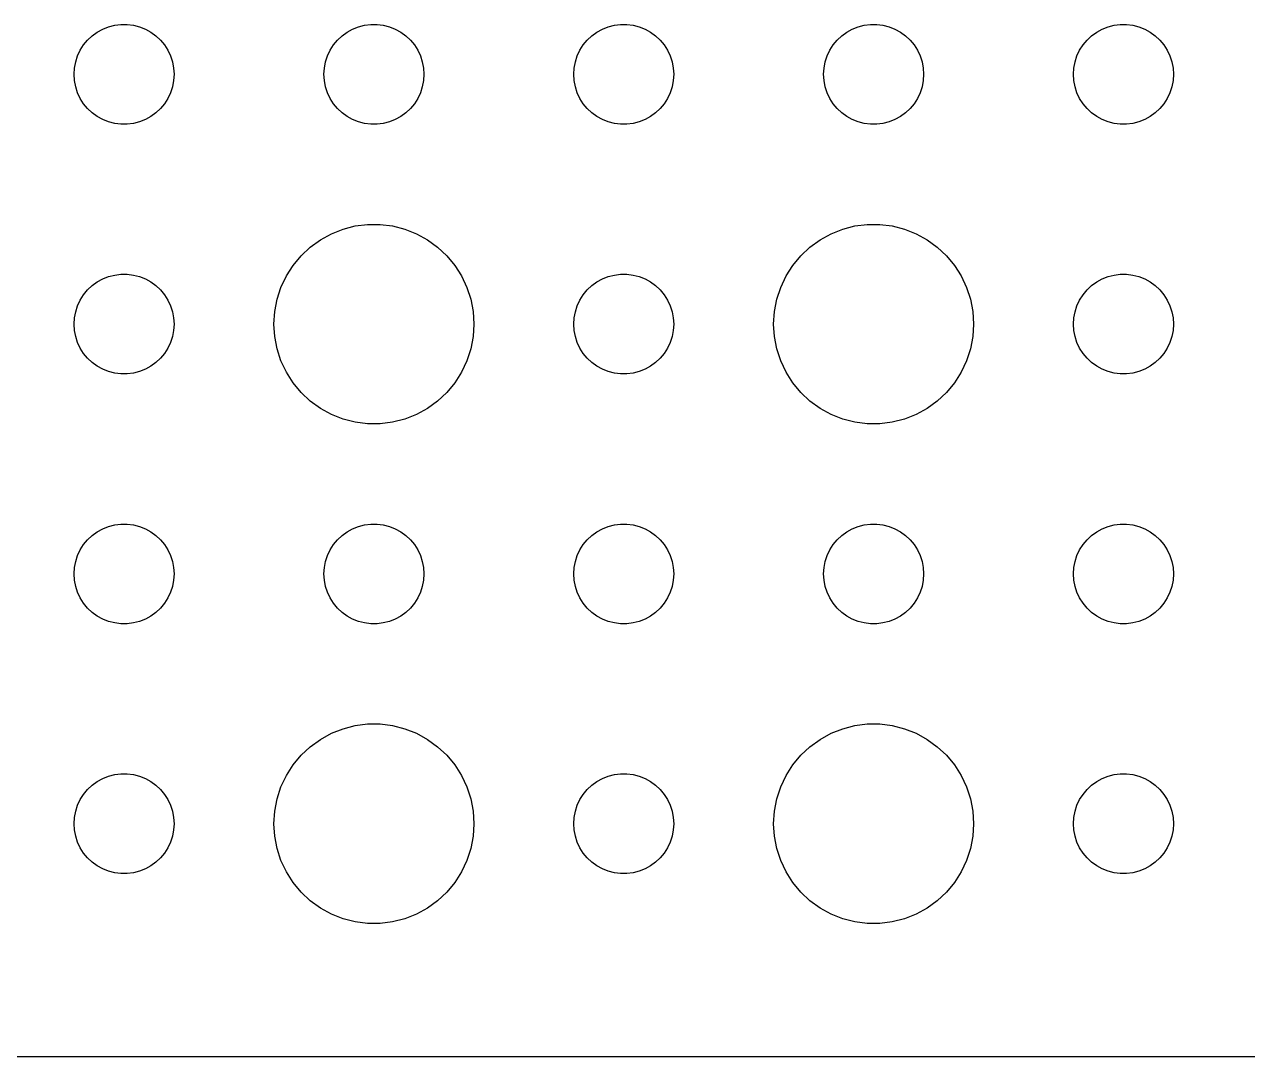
# Model space of a CAD drawing. Header units: metres. Extents: x -74 to 74, y -67 to 67.
# Drawn here: x -2.99 to 33.73, y -66.99 to -36 of the extents above; entities that cross this region are included whole.
import ezdxf

# ---------------------------------------------------------------- set-up
doc = ezdxf.new("R2010")
doc.units = ezdxf.units.M

msp = doc.modelspace()

# ---------------------------------------------------------------- linework, layer by layer
for p, q in [((-1.09344, -36.4732), (-0.956131, -36.3442)), ((-0.956131, -36.3442), (-0.803726, -36.2335)), ((-0.803726, -36.2335), (-0.638657, -36.1428)), ((-0.638657, -36.1428), (-0.463516, -36.0734)), ((-0.463516, -36.0734), (-0.281067, -36.0266)), ((-0.281067, -36.0266), (-0.094177, -36.003)), ((-0.094177, -36.003), (0.094177, -36.003)), ((0.094177, -36.003), (0.281067, -36.0266)), ((0.281067, -36.0266), (0.463516, -36.0734)), ((0.463516, -36.0734), (0.638657, -36.1428)), ((0.638657, -36.1428), (0.803726, -36.2335)), ((0.803726, -36.2335), (0.956131, -36.3442)), ((0.956131, -36.3442), (1.09344, -36.4732)), ((6.40654, -36.4732), (6.54385, -36.3442)), ((6.54385, -36.3442), (6.69626, -36.2335)), ((6.69626, -36.2335), (6.86133, -36.1428)), ((6.86133, -36.1428), (7.03647, -36.0734)), ((7.03647, -36.0734), (7.21892, -36.0266)), ((7.21892, -36.0266), (7.40581, -36.003)), ((7.40581, -36.003), (7.59418, -36.003)), ((7.59418, -36.003), (7.78107, -36.0266)), ((7.78107, -36.0266), (7.96352, -36.0734)), ((7.96352, -36.0734), (8.13866, -36.1428)), ((8.13866, -36.1428), (8.30373, -36.2335)), ((8.30373, -36.2335), (8.45613, -36.3442)), ((8.45613, -36.3442), (8.59344, -36.4732)), ((13.9065, -36.4732), (14.0439, -36.3442)), ((14.0439, -36.3442), (14.1963, -36.2335)), ((14.1963, -36.2335), (14.3613, -36.1428)), ((14.3613, -36.1428), (14.5365, -36.0734)), ((14.5365, -36.0734), (14.7189, -36.0266)), ((14.7189, -36.0266), (14.9058, -36.003)), ((14.9058, -36.003), (15.0942, -36.003)), ((15.0942, -36.003), (15.2811, -36.0266)), ((15.2811, -36.0266), (15.4635, -36.0734)), ((15.4635, -36.0734), (15.6387, -36.1428)), ((15.6387, -36.1428), (15.8037, -36.2335)), ((15.8037, -36.2335), (15.9561, -36.3442)), ((15.9561, -36.3442), (16.0934, -36.4732)), ((21.4065, -36.4732), (21.5439, -36.3442)), ((21.5439, -36.3442), (21.6963, -36.2335)), ((21.6963, -36.2335), (21.8613, -36.1428)), ((21.8613, -36.1428), (22.0365, -36.0734)), ((22.0365, -36.0734), (22.2189, -36.0266)), ((22.2189, -36.0266), (22.4058, -36.003)), ((22.4058, -36.003), (22.5942, -36.003)), ((22.5942, -36.003), (22.7811, -36.0266)), ((22.7811, -36.0266), (22.9635, -36.0734)), ((22.9635, -36.0734), (23.1387, -36.1428)), ((23.1387, -36.1428), (23.3037, -36.2335)), ((23.3037, -36.2335), (23.4561, -36.3442)), ((23.4561, -36.3442), (23.5934, -36.4732)), ((28.9065, -36.4732), (29.0439, -36.3442)), ((29.0439, -36.3442), (29.1963, -36.2335)), ((29.1963, -36.2335), (29.3613, -36.1428)), ((29.3613, -36.1428), (29.5365, -36.0734)), ((29.5365, -36.0734), (29.7189, -36.0266)), ((29.7189, -36.0266), (29.9058, -36.003)), ((29.9058, -36.003), (30.0942, -36.003)), ((30.0942, -36.003), (30.2811, -36.0266)), ((30.2811, -36.0266), (30.4635, -36.0734)), ((30.4635, -36.0734), (30.6387, -36.1428)), ((30.6387, -36.1428), (30.8037, -36.2335)), ((30.8037, -36.2335), (30.9561, -36.3442)), ((30.9561, -36.3442), (31.0934, -36.4732)), ((-1.31445, -36.7774), (-1.21352, -36.6183)), ((-1.21352, -36.6183), (-1.09344, -36.4732)), ((1.09344, -36.4732), (1.21352, -36.6183)), ((1.21352, -36.6183), (1.31445, -36.7774)), ((6.18553, -36.7774), (6.28647, -36.6183)), ((6.28647, -36.6183), (6.40654, -36.4732)), ((8.59344, -36.4732), (8.71352, -36.6183)), ((8.71352, -36.6183), (8.81445, -36.7774)), ((13.6855, -36.7774), (13.7865, -36.6183)), ((13.7865, -36.6183), (13.9065, -36.4732)), ((16.0934, -36.4732), (16.2135, -36.6183)), ((16.2135, -36.6183), (16.3145, -36.7774)), ((21.1855, -36.7774), (21.2865, -36.6183)), ((21.2865, -36.6183), (21.4065, -36.4732)), ((23.5934, -36.4732), (23.7135, -36.6183)), ((23.7135, -36.6183), (23.8145, -36.7774)), ((28.6855, -36.7774), (28.7865, -36.6183)), ((28.7865, -36.6183), (28.9065, -36.4732)), ((31.0934, -36.4732), (31.2135, -36.6183)), ((31.2135, -36.6183), (31.3145, -36.7774)), ((-1.45287, -37.127), (-1.39465, -36.9478)), ((-1.39465, -36.9478), (-1.31445, -36.7774)), ((1.31445, -36.7774), (1.39465, -36.9478)), ((1.39465, -36.9478), (1.45287, -37.127)), ((6.04712, -37.127), (6.10533, -36.9478)), ((6.10533, -36.9478), (6.18553, -36.7774)), ((8.81445, -36.7774), (8.89465, -36.9478)), ((8.89465, -36.9478), (8.95287, -37.127)), ((13.5471, -37.127), (13.6053, -36.9478)), ((13.6053, -36.9478), (13.6855, -36.7774)), ((16.3145, -36.7774), (16.3947, -36.9478)), ((16.3947, -36.9478), (16.4529, -37.127)), ((21.0471, -37.127), (21.1053, -36.9478)), ((21.1053, -36.9478), (21.1855, -36.7774)), ((23.8145, -36.7774), (23.8947, -36.9478)), ((23.8947, -36.9478), (23.9529, -37.127)), ((28.5471, -37.127), (28.6053, -36.9478)), ((28.6053, -36.9478), (28.6855, -36.7774)), ((31.3145, -36.7774), (31.3947, -36.9478)), ((31.3947, -36.9478), (31.4529, -37.127)), ((-1.5, -37.5), (-1.48816, -37.312)), ((-1.48816, -37.312), (-1.45287, -37.127)), ((1.45287, -37.127), (1.48816, -37.312)), ((1.48816, -37.312), (1.5, -37.5)), ((6, -37.5), (6.01183, -37.312)), ((6.01183, -37.312), (6.04712, -37.127)), ((8.95287, -37.127), (8.98816, -37.312)), ((8.98816, -37.312), (9, -37.5)), ((13.5, -37.5), (13.5118, -37.312)), ((13.5118, -37.312), (13.5471, -37.127)), ((16.4529, -37.127), (16.4882, -37.312)), ((16.4882, -37.312), (16.5, -37.5)), ((21, -37.5), (21.0118, -37.312)), ((21.0118, -37.312), (21.0471, -37.127)), ((23.9529, -37.127), (23.9882, -37.312)), ((23.9882, -37.312), (24, -37.5)), ((28.5, -37.5), (28.5118, -37.312)), ((28.5118, -37.312), (28.5471, -37.127)), ((31.4529, -37.127), (31.4882, -37.312)), ((31.4882, -37.312), (31.5, -37.5)), ((-1.48816, -37.688), (-1.5, -37.5)), ((-1.45287, -37.873), (-1.48816, -37.688)), ((1.48816, -37.688), (1.45287, -37.873)), ((1.5, -37.5), (1.48816, -37.688)), ((6.01183, -37.688), (6, -37.5)), ((6.04712, -37.873), (6.01183, -37.688)), ((8.98816, -37.688), (8.95287, -37.873)), ((9, -37.5), (8.98816, -37.688)), ((13.5118, -37.688), (13.5, -37.5)), ((13.5471, -37.873), (13.5118, -37.688)), ((16.4882, -37.688), (16.4529, -37.873)), ((16.5, -37.5), (16.4882, -37.688)), ((21.0118, -37.688), (21, -37.5)), ((21.0471, -37.873), (21.0118, -37.688)), ((23.9882, -37.688), (23.9529, -37.873)), ((24, -37.5), (23.9882, -37.688)), ((28.5118, -37.688), (28.5, -37.5)), ((28.5471, -37.873), (28.5118, -37.688)), ((31.4882, -37.688), (31.4529, -37.873)), ((31.5, -37.5), (31.4882, -37.688)), ((-1.39465, -38.0522), (-1.45287, -37.873)), ((-1.31445, -38.2226), (-1.39465, -38.0522)), ((1.39465, -38.0522), (1.31445, -38.2226)), ((1.45287, -37.873), (1.39465, -38.0522)), ((6.10533, -38.0522), (6.04712, -37.873)), ((6.18553, -38.2226), (6.10533, -38.0522)), ((8.89465, -38.0522), (8.81445, -38.2226)), ((8.95287, -37.873), (8.89465, -38.0522)), ((13.6053, -38.0522), (13.5471, -37.873)), ((13.6855, -38.2226), (13.6053, -38.0522)), ((16.3947, -38.0522), (16.3145, -38.2226)), ((16.4529, -37.873), (16.3947, -38.0522)), ((21.1053, -38.0522), (21.0471, -37.873)), ((21.1855, -38.2226), (21.1053, -38.0522)), ((23.8947, -38.0522), (23.8145, -38.2226)), ((23.9529, -37.873), (23.8947, -38.0522)), ((28.6053, -38.0522), (28.5471, -37.873)), ((28.6855, -38.2226), (28.6053, -38.0522)), ((31.3947, -38.0522), (31.3145, -38.2226)), ((31.4529, -37.873), (31.3947, -38.0522)), ((-1.21352, -38.3817), (-1.31445, -38.2226)), ((-1.09344, -38.5268), (-1.21352, -38.3817)), ((-0.956131, -38.6558), (-1.09344, -38.5268)), ((1.09344, -38.5268), (0.956131, -38.6558)), ((1.21352, -38.3817), (1.09344, -38.5268)), ((1.31445, -38.2226), (1.21352, -38.3817)), ((6.28647, -38.3817), (6.18553, -38.2226)), ((6.40654, -38.5268), (6.28647, -38.3817)), ((6.54385, -38.6558), (6.40654, -38.5268)), ((8.59344, -38.5268), (8.45613, -38.6558)), ((8.71352, -38.3817), (8.59344, -38.5268)), ((8.81445, -38.2226), (8.71352, -38.3817)), ((13.7865, -38.3817), (13.6855, -38.2226)), ((13.9065, -38.5268), (13.7865, -38.3817)), ((14.0439, -38.6558), (13.9065, -38.5268)), ((16.0934, -38.5268), (15.9561, -38.6558)), ((16.2135, -38.3817), (16.0934, -38.5268)), ((16.3145, -38.2226), (16.2135, -38.3817)), ((21.2865, -38.3817), (21.1855, -38.2226)), ((21.4065, -38.5268), (21.2865, -38.3817)), ((21.5439, -38.6558), (21.4065, -38.5268)), ((23.5934, -38.5268), (23.4561, -38.6558)), ((23.7135, -38.3817), (23.5934, -38.5268)), ((23.8145, -38.2226), (23.7135, -38.3817)), ((28.7865, -38.3817), (28.6855, -38.2226)), ((28.9065, -38.5268), (28.7865, -38.3817)), ((29.0439, -38.6558), (28.9065, -38.5268)), ((31.0934, -38.5268), (30.9561, -38.6558)), ((31.2135, -38.3817), (31.0934, -38.5268)), ((31.3145, -38.2226), (31.2135, -38.3817)), ((-0.803726, -38.7665), (-0.956131, -38.6558)), ((-0.638657, -38.8572), (-0.803726, -38.7665)), ((-0.463516, -38.9266), (-0.638657, -38.8572)), ((0.638657, -38.8572), (0.463516, -38.9266)), ((0.803726, -38.7665), (0.638657, -38.8572)), ((0.956131, -38.6558), (0.803726, -38.7665)), ((6.69626, -38.7665), (6.54385, -38.6558)), ((6.86133, -38.8572), (6.69626, -38.7665)), ((7.03647, -38.9266), (6.86133, -38.8572)), ((8.13866, -38.8572), (7.96352, -38.9266)), ((8.30373, -38.7665), (8.13866, -38.8572)), ((8.45613, -38.6558), (8.30373, -38.7665)), ((14.1963, -38.7665), (14.0439, -38.6558)), ((14.3613, -38.8572), (14.1963, -38.7665)), ((14.5365, -38.9266), (14.3613, -38.8572)), ((15.6387, -38.8572), (15.4635, -38.9266)), ((15.8037, -38.7665), (15.6387, -38.8572)), ((15.9561, -38.6558), (15.8037, -38.7665)), ((21.6963, -38.7665), (21.5439, -38.6558)), ((21.8613, -38.8572), (21.6963, -38.7665)), ((22.0365, -38.9266), (21.8613, -38.8572)), ((23.1387, -38.8572), (22.9635, -38.9266)), ((23.3037, -38.7665), (23.1387, -38.8572)), ((23.4561, -38.6558), (23.3037, -38.7665)), ((29.1963, -38.7665), (29.0439, -38.6558)), ((29.3613, -38.8572), (29.1963, -38.7665)), ((29.5365, -38.9266), (29.3613, -38.8572)), ((30.6387, -38.8572), (30.4635, -38.9266)), ((30.8037, -38.7665), (30.6387, -38.8572)), ((30.9561, -38.6558), (30.8037, -38.7665)), ((-0.281067, -38.9734), (-0.463516, -38.9266)), ((-0.094177, -38.997), (-0.281067, -38.9734)), ((0.094177, -38.997), (-0.094177, -38.997)), ((0.281067, -38.9734), (0.094177, -38.997)), ((0.463516, -38.9266), (0.281067, -38.9734)), ((7.21892, -38.9734), (7.03647, -38.9266)), ((7.40581, -38.997), (7.21892, -38.9734)), ((7.59418, -38.997), (7.40581, -38.997)), ((7.78107, -38.9734), (7.59418, -38.997)), ((7.96352, -38.9266), (7.78107, -38.9734)), ((14.7189, -38.9734), (14.5365, -38.9266)), ((14.9058, -38.997), (14.7189, -38.9734)), ((15.0942, -38.997), (14.9058, -38.997)), ((15.2811, -38.9734), (15.0942, -38.997)), ((15.4635, -38.9266), (15.2811, -38.9734)), ((22.2189, -38.9734), (22.0365, -38.9266)), ((22.4058, -38.997), (22.2189, -38.9734)), ((22.5942, -38.997), (22.4058, -38.997)), ((22.7811, -38.9734), (22.5942, -38.997)), ((22.9635, -38.9266), (22.7811, -38.9734)), ((29.7189, -38.9734), (29.5365, -38.9266)), ((29.9058, -38.997), (29.7189, -38.9734)), ((30.0942, -38.997), (29.9058, -38.997)), ((30.2811, -38.9734), (30.0942, -38.997)), ((30.4635, -38.9266), (30.2811, -38.9734)), ((6.22266, -42.2855), (6.57294, -42.1468)), ((6.57294, -42.1468), (6.93785, -42.0531)), ((6.93785, -42.0531), (7.31161, -42.0059)), ((7.31161, -42.0059), (7.68837, -42.0059)), ((7.68837, -42.0059), (8.06213, -42.0531)), ((8.06213, -42.0531), (8.42705, -42.1468)), ((8.42705, -42.1468), (8.77733, -42.2855)), ((21.2227, -42.2855), (21.5729, -42.1468)), ((21.5729, -42.1468), (21.9379, -42.0531)), ((21.9379, -42.0531), (22.3116, -42.0059)), ((22.3116, -42.0059), (22.6884, -42.0059)), ((22.6884, -42.0059), (23.0621, -42.0531)), ((23.0621, -42.0531), (23.427, -42.1468)), ((23.427, -42.1468), (23.7773, -42.2855)), ((5.58772, -42.6885), (5.89252, -42.467)), ((5.89252, -42.467), (6.22266, -42.2855)), ((8.77733, -42.2855), (9.10747, -42.467)), ((9.10747, -42.467), (9.41226, -42.6885)), ((20.5877, -42.6885), (20.8925, -42.467)), ((20.8925, -42.467), (21.2227, -42.2855)), ((23.7773, -42.2855), (24.1075, -42.467)), ((24.1075, -42.467), (24.4123, -42.6885)), ((5.07294, -43.2366), (5.31308, -42.9464)), ((5.31308, -42.9464), (5.58772, -42.6885)), ((9.41226, -42.6885), (9.6869, -42.9464)), ((9.6869, -42.9464), (9.92705, -43.2366)), ((20.0729, -43.2366), (20.3131, -42.9464)), ((20.3131, -42.9464), (20.5877, -42.6885)), ((24.4123, -42.6885), (24.6869, -42.9464)), ((24.6869, -42.9464), (24.927, -43.2366)), ((4.87108, -43.5547), (5.07294, -43.2366)), ((9.92705, -43.2366), (10.1289, -43.5547)), ((19.8711, -43.5547), (20.0729, -43.2366)), ((24.927, -43.2366), (25.1289, -43.5547)), ((-0.803726, -43.7335), (-0.638657, -43.6428)), ((-0.638657, -43.6428), (-0.463516, -43.5734)), ((-0.463516, -43.5734), (-0.281067, -43.5266)), ((-0.281067, -43.5266), (-0.094177, -43.503)), ((-0.094177, -43.503), (0.094177, -43.503)), ((0.094177, -43.503), (0.281067, -43.5266)), ((0.281067, -43.5266), (0.463516, -43.5734)), ((0.463516, -43.5734), (0.638657, -43.6428)), ((0.638657, -43.6428), (0.803726, -43.7335)), ((4.71066, -43.8956), (4.87108, -43.5547)), ((10.1289, -43.5547), (10.2893, -43.8956)), ((14.1963, -43.7335), (14.3613, -43.6428)), ((14.3613, -43.6428), (14.5365, -43.5734)), ((14.5365, -43.5734), (14.7189, -43.5266)), ((14.7189, -43.5266), (14.9058, -43.503)), ((14.9058, -43.503), (15.0942, -43.503)), ((15.0942, -43.503), (15.2811, -43.5266)), ((15.2811, -43.5266), (15.4635, -43.5734)), ((15.4635, -43.5734), (15.6387, -43.6428)), ((15.6387, -43.6428), (15.8037, -43.7335)), ((19.7107, -43.8956), (19.8711, -43.5547)), ((25.1289, -43.5547), (25.2893, -43.8956)), ((29.1963, -43.7335), (29.3613, -43.6428)), ((29.3613, -43.6428), (29.5365, -43.5734)), ((29.5365, -43.5734), (29.7189, -43.5266)), ((29.7189, -43.5266), (29.9058, -43.503)), ((29.9058, -43.503), (30.0942, -43.503)), ((30.0942, -43.503), (30.2811, -43.5266)), ((30.2811, -43.5266), (30.4635, -43.5734)), ((30.4635, -43.5734), (30.6387, -43.6428)), ((30.6387, -43.6428), (30.8037, -43.7335)), ((-1.21352, -44.1183), (-1.09344, -43.9732)), ((-1.09344, -43.9732), (-0.956131, -43.8442)), ((-0.956131, -43.8442), (-0.803726, -43.7335)), ((0.803726, -43.7335), (0.956131, -43.8442)), ((0.956131, -43.8442), (1.09344, -43.9732)), ((1.09344, -43.9732), (1.21352, -44.1183)), ((4.59424, -44.2539), (4.71066, -43.8956)), ((10.2893, -43.8956), (10.4057, -44.2539)), ((13.7865, -44.1183), (13.9065, -43.9732)), ((13.9065, -43.9732), (14.0439, -43.8442)), ((14.0439, -43.8442), (14.1963, -43.7335)), ((15.8037, -43.7335), (15.9561, -43.8442)), ((15.9561, -43.8442), (16.0934, -43.9732)), ((16.0934, -43.9732), (16.2135, -44.1183)), ((19.5942, -44.2539), (19.7107, -43.8956)), ((25.2893, -43.8956), (25.4057, -44.2539)), ((28.7865, -44.1183), (28.9065, -43.9732)), ((28.9065, -43.9732), (29.0439, -43.8442)), ((29.0439, -43.8442), (29.1963, -43.7335)), ((30.8037, -43.7335), (30.9561, -43.8442)), ((30.9561, -43.8442), (31.0934, -43.9732)), ((31.0934, -43.9732), (31.2135, -44.1183)), ((-1.39465, -44.4478), (-1.31445, -44.2774)), ((-1.31445, -44.2774), (-1.21352, -44.1183)), ((1.21352, -44.1183), (1.31445, -44.2774)), ((1.31445, -44.2774), (1.39465, -44.4478)), ((4.52365, -44.624), (4.59424, -44.2539)), ((10.4057, -44.2539), (10.4763, -44.624)), ((13.6053, -44.4478), (13.6855, -44.2774)), ((13.6855, -44.2774), (13.7865, -44.1183)), ((16.2135, -44.1183), (16.3145, -44.2774)), ((16.3145, -44.2774), (16.3947, -44.4478)), ((19.5237, -44.624), (19.5942, -44.2539)), ((25.4057, -44.2539), (25.4763, -44.624)), ((28.6053, -44.4478), (28.6855, -44.2774)), ((28.6855, -44.2774), (28.7865, -44.1183)), ((31.2135, -44.1183), (31.3145, -44.2774)), ((31.3145, -44.2774), (31.3947, -44.4478)), ((-1.48816, -44.812), (-1.45287, -44.627)), ((-1.45287, -44.627), (-1.39465, -44.4478)), ((1.39465, -44.4478), (1.45287, -44.627)), ((1.45287, -44.627), (1.48816, -44.812)), ((4.5, -45), (4.52365, -44.624)), ((10.4763, -44.624), (10.5, -45)), ((13.5118, -44.812), (13.5471, -44.627)), ((13.5471, -44.627), (13.6053, -44.4478)), ((16.3947, -44.4478), (16.4529, -44.627)), ((16.4529, -44.627), (16.4882, -44.812)), ((19.5, -45), (19.5237, -44.624)), ((25.4763, -44.624), (25.5, -45)), ((28.5118, -44.812), (28.5471, -44.627)), ((28.5471, -44.627), (28.6053, -44.4478)), ((31.3947, -44.4478), (31.4529, -44.627)), ((31.4529, -44.627), (31.4882, -44.812)), ((-1.5, -45), (-1.48816, -44.812)), ((-1.48816, -45.188), (-1.5, -45)), ((1.48816, -44.812), (1.5, -45)), ((1.5, -45), (1.48816, -45.188)), ((4.52365, -45.376), (4.5, -45)), ((10.5, -45), (10.4763, -45.376)), ((13.5, -45), (13.5118, -44.812)), ((13.5118, -45.188), (13.5, -45)), ((16.4882, -44.812), (16.5, -45)), ((16.5, -45), (16.4882, -45.188)), ((19.5237, -45.376), (19.5, -45)), ((25.5, -45), (25.4763, -45.376)), ((28.5, -45), (28.5118, -44.812)), ((28.5118, -45.188), (28.5, -45)), ((31.4882, -44.812), (31.5, -45)), ((31.5, -45), (31.4882, -45.188)), ((-1.45287, -45.373), (-1.48816, -45.188)), ((-1.39465, -45.5522), (-1.45287, -45.373)), ((1.45287, -45.373), (1.39465, -45.5522)), ((1.48816, -45.188), (1.45287, -45.373)), ((4.59424, -45.7461), (4.52365, -45.376)), ((10.4763, -45.376), (10.4057, -45.7461)), ((13.5471, -45.373), (13.5118, -45.188)), ((13.6053, -45.5522), (13.5471, -45.373)), ((16.4529, -45.373), (16.3947, -45.5522)), ((16.4882, -45.188), (16.4529, -45.373)), ((19.5942, -45.7461), (19.5237, -45.376)), ((25.4763, -45.376), (25.4057, -45.7461)), ((28.5471, -45.373), (28.5118, -45.188)), ((28.6053, -45.5522), (28.5471, -45.373)), ((31.4529, -45.373), (31.3947, -45.5522)), ((31.4882, -45.188), (31.4529, -45.373)), ((-1.31445, -45.7226), (-1.39465, -45.5522)), ((-1.21352, -45.8817), (-1.31445, -45.7226)), ((-1.09344, -46.0268), (-1.21352, -45.8817)), ((1.21352, -45.8817), (1.09344, -46.0268)), ((1.31445, -45.7226), (1.21352, -45.8817)), ((1.39465, -45.5522), (1.31445, -45.7226)), ((4.71066, -46.1044), (4.59424, -45.7461)), ((10.4057, -45.7461), (10.2893, -46.1044)), ((13.6855, -45.7226), (13.6053, -45.5522)), ((13.7865, -45.8817), (13.6855, -45.7226)), ((13.9065, -46.0268), (13.7865, -45.8817)), ((16.2135, -45.8817), (16.0934, -46.0268)), ((16.3145, -45.7226), (16.2135, -45.8817)), ((16.3947, -45.5522), (16.3145, -45.7226)), ((19.7107, -46.1044), (19.5942, -45.7461)), ((25.4057, -45.7461), (25.2893, -46.1044)), ((28.6855, -45.7226), (28.6053, -45.5522)), ((28.7865, -45.8817), (28.6855, -45.7226)), ((28.9065, -46.0268), (28.7865, -45.8817)), ((31.2135, -45.8817), (31.0934, -46.0268)), ((31.3145, -45.7226), (31.2135, -45.8817)), ((31.3947, -45.5522), (31.3145, -45.7226)), ((-0.956131, -46.1558), (-1.09344, -46.0268)), ((-0.803726, -46.2665), (-0.956131, -46.1558)), ((0.956131, -46.1558), (0.803726, -46.2665)), ((1.09344, -46.0268), (0.956131, -46.1558)), ((4.87108, -46.4453), (4.71066, -46.1044)), ((10.2893, -46.1044), (10.1289, -46.4453)), ((14.0439, -46.1558), (13.9065, -46.0268)), ((14.1963, -46.2665), (14.0439, -46.1558)), ((15.9561, -46.1558), (15.8037, -46.2665)), ((16.0934, -46.0268), (15.9561, -46.1558)), ((19.8711, -46.4453), (19.7107, -46.1044)), ((25.2893, -46.1044), (25.1289, -46.4453)), ((29.0439, -46.1558), (28.9065, -46.0268)), ((29.1963, -46.2665), (29.0439, -46.1558)), ((30.9561, -46.1558), (30.8037, -46.2665)), ((31.0934, -46.0268), (30.9561, -46.1558)), ((-0.638657, -46.3572), (-0.803726, -46.2665)), ((-0.463516, -46.4266), (-0.638657, -46.3572)), ((-0.281067, -46.4734), (-0.463516, -46.4266)), ((-0.094177, -46.497), (-0.281067, -46.4734)), ((0.094177, -46.497), (-0.094177, -46.497)), ((0.281067, -46.4734), (0.094177, -46.497)), ((0.463516, -46.4266), (0.281067, -46.4734)), ((0.638657, -46.3572), (0.463516, -46.4266)), ((0.803726, -46.2665), (0.638657, -46.3572)), ((5.07294, -46.7634), (4.87108, -46.4453)), ((10.1289, -46.4453), (9.92705, -46.7634)), ((14.3613, -46.3572), (14.1963, -46.2665)), ((14.5365, -46.4266), (14.3613, -46.3572)), ((14.7189, -46.4734), (14.5365, -46.4266)), ((14.9058, -46.497), (14.7189, -46.4734)), ((15.0942, -46.497), (14.9058, -46.497)), ((15.2811, -46.4734), (15.0942, -46.497)), ((15.4635, -46.4266), (15.2811, -46.4734)), ((15.6387, -46.3572), (15.4635, -46.4266)), ((15.8037, -46.2665), (15.6387, -46.3572)), ((20.0729, -46.7634), (19.8711, -46.4453)), ((25.1289, -46.4453), (24.927, -46.7634)), ((29.3613, -46.3572), (29.1963, -46.2665)), ((29.5365, -46.4266), (29.3613, -46.3572)), ((29.7189, -46.4734), (29.5365, -46.4266)), ((29.9058, -46.497), (29.7189, -46.4734)), ((30.0942, -46.497), (29.9058, -46.497)), ((30.2811, -46.4734), (30.0942, -46.497)), ((30.4635, -46.4266), (30.2811, -46.4734)), ((30.6387, -46.3572), (30.4635, -46.4266)), ((30.8037, -46.2665), (30.6387, -46.3572)), ((5.31308, -47.0536), (5.07294, -46.7634)), ((9.92705, -46.7634), (9.6869, -47.0536)), ((20.3131, -47.0536), (20.0729, -46.7634)), ((24.927, -46.7634), (24.6869, -47.0536)), ((5.58772, -47.3115), (5.31308, -47.0536)), ((5.89252, -47.533), (5.58772, -47.3115)), ((9.41226, -47.3115), (9.10747, -47.533)), ((9.6869, -47.0536), (9.41226, -47.3115)), ((20.5877, -47.3115), (20.3131, -47.0536)), ((20.8925, -47.533), (20.5877, -47.3115)), ((24.4123, -47.3115), (24.1075, -47.533)), ((24.6869, -47.0536), (24.4123, -47.3115)), ((6.22266, -47.7145), (5.89252, -47.533)), ((6.57294, -47.8532), (6.22266, -47.7145)), ((8.77733, -47.7145), (8.42705, -47.8532)), ((9.10747, -47.533), (8.77733, -47.7145)), ((21.2227, -47.7145), (20.8925, -47.533)), ((21.5729, -47.8532), (21.2227, -47.7145)), ((23.7773, -47.7145), (23.427, -47.8532)), ((24.1075, -47.533), (23.7773, -47.7145)), ((6.93785, -47.9469), (6.57294, -47.8532)), ((7.31161, -47.9941), (6.93785, -47.9469)), ((7.68837, -47.9941), (7.31161, -47.9941)), ((8.06213, -47.9469), (7.68837, -47.9941)), ((8.42705, -47.8532), (8.06213, -47.9469)), ((21.9379, -47.9469), (21.5729, -47.8532)), ((22.3116, -47.9941), (21.9379, -47.9469)), ((22.6884, -47.9941), (22.3116, -47.9941)), ((23.0621, -47.9469), (22.6884, -47.9941)), ((23.427, -47.8532), (23.0621, -47.9469)), ((-0.463516, -51.0734), (-0.281067, -51.0266)), ((-0.281067, -51.0266), (-0.094177, -51.003)), ((-0.094177, -51.003), (0.094177, -51.003)), ((0.094177, -51.003), (0.281067, -51.0266)), ((0.281067, -51.0266), (0.463516, -51.0734)), ((7.03647, -51.0734), (7.21892, -51.0266)), ((7.21892, -51.0266), (7.40581, -51.003)), ((7.40581, -51.003), (7.59418, -51.003)), ((7.59418, -51.003), (7.78107, -51.0266)), ((7.78107, -51.0266), (7.96352, -51.0734)), ((14.5365, -51.0734), (14.7189, -51.0266)), ((14.7189, -51.0266), (14.9058, -51.003)), ((14.9058, -51.003), (15.0942, -51.003)), ((15.0942, -51.003), (15.2811, -51.0266)), ((15.2811, -51.0266), (15.4635, -51.0734)), ((22.0365, -51.0734), (22.2189, -51.0266)), ((22.2189, -51.0266), (22.4058, -51.003)), ((22.4058, -51.003), (22.5942, -51.003)), ((22.5942, -51.003), (22.7811, -51.0266)), ((22.7811, -51.0266), (22.9635, -51.0734)), ((29.5365, -51.0734), (29.7189, -51.0266)), ((29.7189, -51.0266), (29.9058, -51.003)), ((29.9058, -51.003), (30.0942, -51.003)), ((30.0942, -51.003), (30.2811, -51.0266)), ((30.2811, -51.0266), (30.4635, -51.0734)), ((-1.09344, -51.4732), (-0.956131, -51.3442)), ((-0.956131, -51.3442), (-0.803726, -51.2335)), ((-0.803726, -51.2335), (-0.638657, -51.1428)), ((-0.638657, -51.1428), (-0.463516, -51.0734)), ((0.463516, -51.0734), (0.638657, -51.1428)), ((0.638657, -51.1428), (0.803726, -51.2335)), ((0.803726, -51.2335), (0.956131, -51.3442)), ((0.956131, -51.3442), (1.09344, -51.4732)), ((6.40654, -51.4732), (6.54385, -51.3442)), ((6.54385, -51.3442), (6.69626, -51.2335)), ((6.69626, -51.2335), (6.86133, -51.1428)), ((6.86133, -51.1428), (7.03647, -51.0734)), ((7.96352, -51.0734), (8.13866, -51.1428)), ((8.13866, -51.1428), (8.30373, -51.2335)), ((8.30373, -51.2335), (8.45613, -51.3442)), ((8.45613, -51.3442), (8.59344, -51.4732)), ((13.9065, -51.4732), (14.0439, -51.3442)), ((14.0439, -51.3442), (14.1963, -51.2335)), ((14.1963, -51.2335), (14.3613, -51.1428)), ((14.3613, -51.1428), (14.5365, -51.0734)), ((15.4635, -51.0734), (15.6387, -51.1428)), ((15.6387, -51.1428), (15.8037, -51.2335)), ((15.8037, -51.2335), (15.9561, -51.3442)), ((15.9561, -51.3442), (16.0934, -51.4732)), ((21.4065, -51.4732), (21.5439, -51.3442)), ((21.5439, -51.3442), (21.6963, -51.2335)), ((21.6963, -51.2335), (21.8613, -51.1428)), ((21.8613, -51.1428), (22.0365, -51.0734)), ((22.9635, -51.0734), (23.1387, -51.1428)), ((23.1387, -51.1428), (23.3037, -51.2335)), ((23.3037, -51.2335), (23.4561, -51.3442)), ((23.4561, -51.3442), (23.5934, -51.4732)), ((28.9065, -51.4732), (29.0439, -51.3442)), ((29.0439, -51.3442), (29.1963, -51.2335)), ((29.1963, -51.2335), (29.3613, -51.1428)), ((29.3613, -51.1428), (29.5365, -51.0734)), ((30.4635, -51.0734), (30.6387, -51.1428)), ((30.6387, -51.1428), (30.8037, -51.2335)), ((30.8037, -51.2335), (30.9561, -51.3442)), ((30.9561, -51.3442), (31.0934, -51.4732)), ((-1.31445, -51.7774), (-1.21352, -51.6183)), ((-1.21352, -51.6183), (-1.09344, -51.4732)), ((1.09344, -51.4732), (1.21352, -51.6183)), ((1.21352, -51.6183), (1.31445, -51.7774)), ((6.18553, -51.7774), (6.28647, -51.6183)), ((6.28647, -51.6183), (6.40654, -51.4732)), ((8.59344, -51.4732), (8.71352, -51.6183)), ((8.71352, -51.6183), (8.81445, -51.7774)), ((13.6855, -51.7774), (13.7865, -51.6183)), ((13.7865, -51.6183), (13.9065, -51.4732)), ((16.0934, -51.4732), (16.2135, -51.6183)), ((16.2135, -51.6183), (16.3145, -51.7774)), ((21.1855, -51.7774), (21.2865, -51.6183)), ((21.2865, -51.6183), (21.4065, -51.4732)), ((23.5934, -51.4732), (23.7135, -51.6183)), ((23.7135, -51.6183), (23.8145, -51.7774)), ((28.6855, -51.7774), (28.7865, -51.6183)), ((28.7865, -51.6183), (28.9065, -51.4732)), ((31.0934, -51.4732), (31.2135, -51.6183)), ((31.2135, -51.6183), (31.3145, -51.7774)), ((-1.48816, -52.312), (-1.45287, -52.127)), ((-1.45287, -52.127), (-1.39465, -51.9478)), ((-1.39465, -51.9478), (-1.31445, -51.7774)), ((1.31445, -51.7774), (1.39465, -51.9478)), ((1.39465, -51.9478), (1.45287, -52.127)), ((1.45287, -52.127), (1.48816, -52.312)), ((6.01183, -52.312), (6.04712, -52.127)), ((6.04712, -52.127), (6.10533, -51.9478)), ((6.10533, -51.9478), (6.18553, -51.7774)), ((8.81445, -51.7774), (8.89465, -51.9478)), ((8.89465, -51.9478), (8.95287, -52.127)), ((8.95287, -52.127), (8.98816, -52.312)), ((13.5118, -52.312), (13.5471, -52.127)), ((13.5471, -52.127), (13.6053, -51.9478)), ((13.6053, -51.9478), (13.6855, -51.7774)), ((16.3145, -51.7774), (16.3947, -51.9478)), ((16.3947, -51.9478), (16.4529, -52.127)), ((16.4529, -52.127), (16.4882, -52.312)), ((21.0118, -52.312), (21.0471, -52.127)), ((21.0471, -52.127), (21.1053, -51.9478)), ((21.1053, -51.9478), (21.1855, -51.7774)), ((23.8145, -51.7774), (23.8947, -51.9478)), ((23.8947, -51.9478), (23.9529, -52.127)), ((23.9529, -52.127), (23.9882, -52.312)), ((28.5118, -52.312), (28.5471, -52.127)), ((28.5471, -52.127), (28.6053, -51.9478)), ((28.6053, -51.9478), (28.6855, -51.7774)), ((31.3145, -51.7774), (31.3947, -51.9478)), ((31.3947, -51.9478), (31.4529, -52.127)), ((31.4529, -52.127), (31.4882, -52.312)), ((-1.5, -52.5), (-1.48816, -52.312)), ((-1.48816, -52.688), (-1.5, -52.5)), ((1.48816, -52.312), (1.5, -52.5)), ((1.5, -52.5), (1.48816, -52.688)), ((6, -52.5), (6.01183, -52.312)), ((6.01183, -52.688), (6, -52.5)), ((8.98816, -52.312), (9, -52.5)), ((9, -52.5), (8.98816, -52.688)), ((13.5, -52.5), (13.5118, -52.312)), ((13.5118, -52.688), (13.5, -52.5)), ((16.4882, -52.312), (16.5, -52.5)), ((16.5, -52.5), (16.4882, -52.688)), ((21, -52.5), (21.0118, -52.312)), ((21.0118, -52.688), (21, -52.5)), ((23.9882, -52.312), (24, -52.5)), ((24, -52.5), (23.9882, -52.688)), ((28.5, -52.5), (28.5118, -52.312)), ((28.5118, -52.688), (28.5, -52.5)), ((31.4882, -52.312), (31.5, -52.5)), ((31.5, -52.5), (31.4882, -52.688)), ((-1.45287, -52.873), (-1.48816, -52.688)), ((1.48816, -52.688), (1.45287, -52.873)), ((6.04712, -52.873), (6.01183, -52.688)), ((8.98816, -52.688), (8.95287, -52.873)), ((13.5471, -52.873), (13.5118, -52.688)), ((16.4882, -52.688), (16.4529, -52.873)), ((21.0471, -52.873), (21.0118, -52.688)), ((23.9882, -52.688), (23.9529, -52.873)), ((28.5471, -52.873), (28.5118, -52.688)), ((31.4882, -52.688), (31.4529, -52.873)), ((-1.39465, -53.0522), (-1.45287, -52.873)), ((-1.31445, -53.2226), (-1.39465, -53.0522)), ((-1.21352, -53.3817), (-1.31445, -53.2226)), ((1.31445, -53.2226), (1.21352, -53.3817)), ((1.39465, -53.0522), (1.31445, -53.2226)), ((1.45287, -52.873), (1.39465, -53.0522)), ((6.10533, -53.0522), (6.04712, -52.873)), ((6.18553, -53.2226), (6.10533, -53.0522)), ((6.28647, -53.3817), (6.18553, -53.2226)), ((8.81445, -53.2226), (8.71352, -53.3817)), ((8.89465, -53.0522), (8.81445, -53.2226)), ((8.95287, -52.873), (8.89465, -53.0522)), ((13.6053, -53.0522), (13.5471, -52.873)), ((13.6855, -53.2226), (13.6053, -53.0522)), ((13.7865, -53.3817), (13.6855, -53.2226)), ((16.3145, -53.2226), (16.2135, -53.3817)), ((16.3947, -53.0522), (16.3145, -53.2226)), ((16.4529, -52.873), (16.3947, -53.0522)), ((21.1053, -53.0522), (21.0471, -52.873)), ((21.1855, -53.2226), (21.1053, -53.0522)), ((21.2865, -53.3817), (21.1855, -53.2226)), ((23.8145, -53.2226), (23.7135, -53.3817)), ((23.8947, -53.0522), (23.8145, -53.2226)), ((23.9529, -52.873), (23.8947, -53.0522)), ((28.6053, -53.0522), (28.5471, -52.873)), ((28.6855, -53.2226), (28.6053, -53.0522)), ((28.7865, -53.3817), (28.6855, -53.2226)), ((31.3145, -53.2226), (31.2135, -53.3817)), ((31.3947, -53.0522), (31.3145, -53.2226)), ((31.4529, -52.873), (31.3947, -53.0522)), ((-1.09344, -53.5268), (-1.21352, -53.3817)), ((-0.956131, -53.6558), (-1.09344, -53.5268)), ((1.09344, -53.5268), (0.956131, -53.6558)), ((1.21352, -53.3817), (1.09344, -53.5268)), ((6.40654, -53.5268), (6.28647, -53.3817)), ((6.54385, -53.6558), (6.40654, -53.5268)), ((8.59344, -53.5268), (8.45613, -53.6558)), ((8.71352, -53.3817), (8.59344, -53.5268)), ((13.9065, -53.5268), (13.7865, -53.3817)), ((14.0439, -53.6558), (13.9065, -53.5268)), ((16.0934, -53.5268), (15.9561, -53.6558)), ((16.2135, -53.3817), (16.0934, -53.5268)), ((21.4065, -53.5268), (21.2865, -53.3817)), ((21.5439, -53.6558), (21.4065, -53.5268)), ((23.5934, -53.5268), (23.4561, -53.6558)), ((23.7135, -53.3817), (23.5934, -53.5268)), ((28.9065, -53.5268), (28.7865, -53.3817)), ((29.0439, -53.6558), (28.9065, -53.5268)), ((31.0934, -53.5268), (30.9561, -53.6558)), ((31.2135, -53.3817), (31.0934, -53.5268)), ((-0.803726, -53.7665), (-0.956131, -53.6558)), ((-0.638657, -53.8572), (-0.803726, -53.7665)), ((-0.463516, -53.9266), (-0.638657, -53.8572)), ((-0.281067, -53.9734), (-0.463516, -53.9266)), ((0.463516, -53.9266), (0.281067, -53.9734)), ((0.638657, -53.8572), (0.463516, -53.9266)), ((0.803726, -53.7665), (0.638657, -53.8572)), ((0.956131, -53.6558), (0.803726, -53.7665)), ((6.69626, -53.7665), (6.54385, -53.6558)), ((6.86133, -53.8572), (6.69626, -53.7665)), ((7.03647, -53.9266), (6.86133, -53.8572)), ((7.21892, -53.9734), (7.03647, -53.9266)), ((7.96352, -53.9266), (7.78107, -53.9734)), ((8.13866, -53.8572), (7.96352, -53.9266)), ((8.30373, -53.7665), (8.13866, -53.8572)), ((8.45613, -53.6558), (8.30373, -53.7665)), ((14.1963, -53.7665), (14.0439, -53.6558)), ((14.3613, -53.8572), (14.1963, -53.7665)), ((14.5365, -53.9266), (14.3613, -53.8572)), ((14.7189, -53.9734), (14.5365, -53.9266)), ((15.4635, -53.9266), (15.2811, -53.9734)), ((15.6387, -53.8572), (15.4635, -53.9266)), ((15.8037, -53.7665), (15.6387, -53.8572)), ((15.9561, -53.6558), (15.8037, -53.7665)), ((21.6963, -53.7665), (21.5439, -53.6558)), ((21.8613, -53.8572), (21.6963, -53.7665)), ((22.0365, -53.9266), (21.8613, -53.8572)), ((22.2189, -53.9734), (22.0365, -53.9266)), ((22.9635, -53.9266), (22.7811, -53.9734)), ((23.1387, -53.8572), (22.9635, -53.9266)), ((23.3037, -53.7665), (23.1387, -53.8572)), ((23.4561, -53.6558), (23.3037, -53.7665)), ((29.1963, -53.7665), (29.0439, -53.6558)), ((29.3613, -53.8572), (29.1963, -53.7665)), ((29.5365, -53.9266), (29.3613, -53.8572)), ((29.7189, -53.9734), (29.5365, -53.9266)), ((30.4635, -53.9266), (30.2811, -53.9734)), ((30.6387, -53.8572), (30.4635, -53.9266)), ((30.8037, -53.7665), (30.6387, -53.8572)), ((30.9561, -53.6558), (30.8037, -53.7665)), ((-0.094177, -53.997), (-0.281067, -53.9734)), ((0.094177, -53.997), (-0.094177, -53.997)), ((0.281067, -53.9734), (0.094177, -53.997)), ((7.40581, -53.997), (7.21892, -53.9734)), ((7.59418, -53.997), (7.40581, -53.997)), ((7.78107, -53.9734), (7.59418, -53.997)), ((14.9058, -53.997), (14.7189, -53.9734)), ((15.0942, -53.997), (14.9058, -53.997)), ((15.2811, -53.9734), (15.0942, -53.997)), ((22.4058, -53.997), (22.2189, -53.9734)), ((22.5942, -53.997), (22.4058, -53.997)), ((22.7811, -53.9734), (22.5942, -53.997)), ((29.9058, -53.997), (29.7189, -53.9734)), ((30.0942, -53.997), (29.9058, -53.997)), ((30.2811, -53.9734), (30.0942, -53.997)), ((6.22266, -57.2855), (6.57294, -57.1468)), ((6.57294, -57.1468), (6.93785, -57.0531)), ((6.93785, -57.0531), (7.31161, -57.0059)), ((7.31161, -57.0059), (7.68837, -57.0059)), ((7.68837, -57.0059), (8.06213, -57.0531)), ((8.06213, -57.0531), (8.42705, -57.1468)), ((8.42705, -57.1468), (8.77733, -57.2855)), ((21.2227, -57.2855), (21.5729, -57.1468)), ((21.5729, -57.1468), (21.9379, -57.0531)), ((21.9379, -57.0531), (22.3116, -57.0059)), ((22.3116, -57.0059), (22.6884, -57.0059)), ((22.6884, -57.0059), (23.0621, -57.0531)), ((23.0621, -57.0531), (23.427, -57.1468)), ((23.427, -57.1468), (23.7773, -57.2855)), ((5.58772, -57.6885), (5.89252, -57.467)), ((5.89252, -57.467), (6.22266, -57.2855)), ((8.77733, -57.2855), (9.10747, -57.467)), ((9.10747, -57.467), (9.41226, -57.6885)), ((20.5877, -57.6885), (20.8925, -57.467)), ((20.8925, -57.467), (21.2227, -57.2855)), ((23.7773, -57.2855), (24.1075, -57.467)), ((24.1075, -57.467), (24.4123, -57.6885)), ((5.07294, -58.2366), (5.31308, -57.9464)), ((5.31308, -57.9464), (5.58772, -57.6885)), ((9.41226, -57.6885), (9.6869, -57.9464)), ((9.6869, -57.9464), (9.92705, -58.2366)), ((20.0729, -58.2366), (20.3131, -57.9464)), ((20.3131, -57.9464), (20.5877, -57.6885)), ((24.4123, -57.6885), (24.6869, -57.9464)), ((24.6869, -57.9464), (24.927, -58.2366)), ((4.87108, -58.5547), (5.07294, -58.2366)), ((9.92705, -58.2366), (10.1289, -58.5547)), ((19.8711, -58.5547), (20.0729, -58.2366)), ((24.927, -58.2366), (25.1289, -58.5547)), ((-0.956131, -58.8442), (-0.803726, -58.7335)), ((-0.803726, -58.7335), (-0.638657, -58.6428)), ((-0.638657, -58.6428), (-0.463516, -58.5734)), ((-0.463516, -58.5734), (-0.281067, -58.5266)), ((-0.281067, -58.5266), (-0.094177, -58.503)), ((-0.094177, -58.503), (0.094177, -58.503)), ((0.094177, -58.503), (0.281067, -58.5266)), ((0.281067, -58.5266), (0.463516, -58.5734)), ((0.463516, -58.5734), (0.638657, -58.6428)), ((0.638657, -58.6428), (0.803726, -58.7335)), ((0.803726, -58.7335), (0.956131, -58.8442)), ((4.71066, -58.8956), (4.87108, -58.5547)), ((10.1289, -58.5547), (10.2893, -58.8956)), ((14.0439, -58.8442), (14.1963, -58.7335)), ((14.1963, -58.7335), (14.3613, -58.6428)), ((14.3613, -58.6428), (14.5365, -58.5734)), ((14.5365, -58.5734), (14.7189, -58.5266)), ((14.7189, -58.5266), (14.9058, -58.503)), ((14.9058, -58.503), (15.0942, -58.503)), ((15.0942, -58.503), (15.2811, -58.5266)), ((15.2811, -58.5266), (15.4635, -58.5734)), ((15.4635, -58.5734), (15.6387, -58.6428)), ((15.6387, -58.6428), (15.8037, -58.7335)), ((15.8037, -58.7335), (15.9561, -58.8442)), ((19.7107, -58.8956), (19.8711, -58.5547)), ((25.1289, -58.5547), (25.2893, -58.8956)), ((29.0439, -58.8442), (29.1963, -58.7335)), ((29.1963, -58.7335), (29.3613, -58.6428)), ((29.3613, -58.6428), (29.5365, -58.5734)), ((29.5365, -58.5734), (29.7189, -58.5266)), ((29.7189, -58.5266), (29.9058, -58.503)), ((29.9058, -58.503), (30.0942, -58.503)), ((30.0942, -58.503), (30.2811, -58.5266)), ((30.2811, -58.5266), (30.4635, -58.5734)), ((30.4635, -58.5734), (30.6387, -58.6428)), ((30.6387, -58.6428), (30.8037, -58.7335)), ((30.8037, -58.7335), (30.9561, -58.8442)), ((-1.21352, -59.1183), (-1.09344, -58.9732)), ((-1.09344, -58.9732), (-0.956131, -58.8442)), ((0.956131, -58.8442), (1.09344, -58.9732)), ((1.09344, -58.9732), (1.21352, -59.1183)), ((4.59424, -59.2539), (4.71066, -58.8956)), ((10.2893, -58.8956), (10.4057, -59.2539)), ((13.7865, -59.1183), (13.9065, -58.9732)), ((13.9065, -58.9732), (14.0439, -58.8442)), ((15.9561, -58.8442), (16.0934, -58.9732)), ((16.0934, -58.9732), (16.2135, -59.1183)), ((19.5942, -59.2539), (19.7107, -58.8956)), ((25.2893, -58.8956), (25.4057, -59.2539)), ((28.7865, -59.1183), (28.9065, -58.9732)), ((28.9065, -58.9732), (29.0439, -58.8442)), ((30.9561, -58.8442), (31.0934, -58.9732)), ((31.0934, -58.9732), (31.2135, -59.1183)), ((-1.45287, -59.627), (-1.39465, -59.4478)), ((-1.39465, -59.4478), (-1.31445, -59.2774)), ((-1.31445, -59.2774), (-1.21352, -59.1183)), ((1.21352, -59.1183), (1.31445, -59.2774)), ((1.31445, -59.2774), (1.39465, -59.4478)), ((1.39465, -59.4478), (1.45287, -59.627)), ((4.52365, -59.624), (4.59424, -59.2539)), ((10.4057, -59.2539), (10.4763, -59.624)), ((13.5471, -59.627), (13.6053, -59.4478)), ((13.6053, -59.4478), (13.6855, -59.2774)), ((13.6855, -59.2774), (13.7865, -59.1183)), ((16.2135, -59.1183), (16.3145, -59.2774)), ((16.3145, -59.2774), (16.3947, -59.4478)), ((16.3947, -59.4478), (16.4529, -59.627)), ((19.5237, -59.624), (19.5942, -59.2539)), ((25.4057, -59.2539), (25.4763, -59.624)), ((28.5471, -59.627), (28.6053, -59.4478)), ((28.6053, -59.4478), (28.6855, -59.2774)), ((28.6855, -59.2774), (28.7865, -59.1183)), ((31.2135, -59.1183), (31.3145, -59.2774)), ((31.3145, -59.2774), (31.3947, -59.4478)), ((31.3947, -59.4478), (31.4529, -59.627)), ((-1.5, -60), (-1.48816, -59.812)), ((-1.48816, -59.812), (-1.45287, -59.627)), ((1.45287, -59.627), (1.48816, -59.812)), ((1.48816, -59.812), (1.5, -60)), ((4.5, -60), (4.52365, -59.624)), ((10.4763, -59.624), (10.5, -60)), ((13.5, -60), (13.5118, -59.812)), ((13.5118, -59.812), (13.5471, -59.627)), ((16.4529, -59.627), (16.4882, -59.812)), ((16.4882, -59.812), (16.5, -60)), ((19.5, -60), (19.5237, -59.624)), ((25.4763, -59.624), (25.5, -60)), ((28.5, -60), (28.5118, -59.812)), ((28.5118, -59.812), (28.5471, -59.627)), ((31.4529, -59.627), (31.4882, -59.812)), ((31.4882, -59.812), (31.5, -60)), ((-1.48816, -60.188), (-1.5, -60)), ((-1.45287, -60.373), (-1.48816, -60.188)), ((1.48816, -60.188), (1.45287, -60.373)), ((1.5, -60), (1.48816, -60.188)), ((4.52365, -60.376), (4.5, -60)), ((10.5, -60), (10.4763, -60.376)), ((13.5118, -60.188), (13.5, -60)), ((13.5471, -60.373), (13.5118, -60.188)), ((16.4882, -60.188), (16.4529, -60.373)), ((16.5, -60), (16.4882, -60.188)), ((19.5237, -60.376), (19.5, -60)), ((25.5, -60), (25.4763, -60.376)), ((28.5118, -60.188), (28.5, -60)), ((28.5471, -60.373), (28.5118, -60.188)), ((31.4882, -60.188), (31.4529, -60.373)), ((31.5, -60), (31.4882, -60.188)), ((-1.39465, -60.5522), (-1.45287, -60.373)), ((-1.31445, -60.7226), (-1.39465, -60.5522)), ((1.39465, -60.5522), (1.31445, -60.7226)), ((1.45287, -60.373), (1.39465, -60.5522)), ((4.59424, -60.7461), (4.52365, -60.376)), ((10.4763, -60.376), (10.4057, -60.7461)), ((13.6053, -60.5522), (13.5471, -60.373)), ((13.6855, -60.7226), (13.6053, -60.5522)), ((16.3947, -60.5522), (16.3145, -60.7226)), ((16.4529, -60.373), (16.3947, -60.5522)), ((19.5942, -60.7461), (19.5237, -60.376)), ((25.4763, -60.376), (25.4057, -60.7461)), ((28.6053, -60.5522), (28.5471, -60.373)), ((28.6855, -60.7226), (28.6053, -60.5522)), ((31.3947, -60.5522), (31.3145, -60.7226)), ((31.4529, -60.373), (31.3947, -60.5522)), ((-1.21352, -60.8817), (-1.31445, -60.7226)), ((-1.09344, -61.0268), (-1.21352, -60.8817)), ((1.21352, -60.8817), (1.09344, -61.0268)), ((1.31445, -60.7226), (1.21352, -60.8817)), ((4.71066, -61.1044), (4.59424, -60.7461)), ((10.4057, -60.7461), (10.2893, -61.1044)), ((13.7865, -60.8817), (13.6855, -60.7226)), ((13.9065, -61.0268), (13.7865, -60.8817)), ((16.2135, -60.8817), (16.0934, -61.0268)), ((16.3145, -60.7226), (16.2135, -60.8817)), ((19.7107, -61.1044), (19.5942, -60.7461)), ((25.4057, -60.7461), (25.2893, -61.1044)), ((28.7865, -60.8817), (28.6855, -60.7226)), ((28.9065, -61.0268), (28.7865, -60.8817)), ((31.2135, -60.8817), (31.0934, -61.0268)), ((31.3145, -60.7226), (31.2135, -60.8817)), ((-0.956131, -61.1558), (-1.09344, -61.0268)), ((-0.803726, -61.2665), (-0.956131, -61.1558)), ((-0.638657, -61.3572), (-0.803726, -61.2665)), ((0.803726, -61.2665), (0.638657, -61.3572)), ((0.956131, -61.1558), (0.803726, -61.2665)), ((1.09344, -61.0268), (0.956131, -61.1558)), ((4.87108, -61.4453), (4.71066, -61.1044)), ((10.2893, -61.1044), (10.1289, -61.4453)), ((14.0439, -61.1558), (13.9065, -61.0268)), ((14.1963, -61.2665), (14.0439, -61.1558)), ((14.3613, -61.3572), (14.1963, -61.2665)), ((15.8037, -61.2665), (15.6387, -61.3572)), ((15.9561, -61.1558), (15.8037, -61.2665)), ((16.0934, -61.0268), (15.9561, -61.1558)), ((19.8711, -61.4453), (19.7107, -61.1044)), ((25.2893, -61.1044), (25.1289, -61.4453)), ((29.0439, -61.1558), (28.9065, -61.0268)), ((29.1963, -61.2665), (29.0439, -61.1558)), ((29.3613, -61.3572), (29.1963, -61.2665)), ((30.8037, -61.2665), (30.6387, -61.3572)), ((30.9561, -61.1558), (30.8037, -61.2665)), ((31.0934, -61.0268), (30.9561, -61.1558)), ((-0.463516, -61.4266), (-0.638657, -61.3572)), ((-0.281067, -61.4734), (-0.463516, -61.4266)), ((-0.094177, -61.497), (-0.281067, -61.4734)), ((0.094177, -61.497), (-0.094177, -61.497)), ((0.281067, -61.4734), (0.094177, -61.497)), ((0.463516, -61.4266), (0.281067, -61.4734)), ((0.638657, -61.3572), (0.463516, -61.4266)), ((5.07294, -61.7634), (4.87108, -61.4453)), ((10.1289, -61.4453), (9.92705, -61.7634)), ((14.5365, -61.4266), (14.3613, -61.3572)), ((14.7189, -61.4734), (14.5365, -61.4266)), ((14.9058, -61.497), (14.7189, -61.4734)), ((15.0942, -61.497), (14.9058, -61.497)), ((15.2811, -61.4734), (15.0942, -61.497)), ((15.4635, -61.4266), (15.2811, -61.4734)), ((15.6387, -61.3572), (15.4635, -61.4266)), ((20.0729, -61.7634), (19.8711, -61.4453)), ((25.1289, -61.4453), (24.927, -61.7634)), ((29.5365, -61.4266), (29.3613, -61.3572)), ((29.7189, -61.4734), (29.5365, -61.4266)), ((29.9058, -61.497), (29.7189, -61.4734)), ((30.0942, -61.497), (29.9058, -61.497)), ((30.2811, -61.4734), (30.0942, -61.497)), ((30.4635, -61.4266), (30.2811, -61.4734)), ((30.6387, -61.3572), (30.4635, -61.4266)), ((5.31308, -62.0536), (5.07294, -61.7634)), ((9.92705, -61.7634), (9.6869, -62.0536)), ((20.3131, -62.0536), (20.0729, -61.7634)), ((24.927, -61.7634), (24.6869, -62.0536)), ((5.58772, -62.3115), (5.31308, -62.0536)), ((5.89252, -62.533), (5.58772, -62.3115)), ((9.41226, -62.3115), (9.10747, -62.533)), ((9.6869, -62.0536), (9.41226, -62.3115)), ((20.5877, -62.3115), (20.3131, -62.0536)), ((20.8925, -62.533), (20.5877, -62.3115)), ((24.4123, -62.3115), (24.1075, -62.533)), ((24.6869, -62.0536), (24.4123, -62.3115)), ((6.22266, -62.7145), (5.89252, -62.533)), ((6.57294, -62.8532), (6.22266, -62.7145)), ((8.77733, -62.7145), (8.42705, -62.8532)), ((9.10747, -62.533), (8.77733, -62.7145)), ((21.2227, -62.7145), (20.8925, -62.533)), ((21.5729, -62.8532), (21.2227, -62.7145)), ((23.7773, -62.7145), (23.427, -62.8532)), ((24.1075, -62.533), (23.7773, -62.7145)), ((6.93785, -62.9469), (6.57294, -62.8532)), ((7.31161, -62.9941), (6.93785, -62.9469)), ((7.68837, -62.9941), (7.31161, -62.9941)), ((8.06213, -62.9469), (7.68837, -62.9941)), ((8.42705, -62.8532), (8.06213, -62.9469)), ((21.9379, -62.9469), (21.5729, -62.8532)), ((22.3116, -62.9941), (21.9379, -62.9469)), ((22.6884, -62.9941), (22.3116, -62.9941)), ((23.0621, -62.9469), (22.6884, -62.9941)), ((23.427, -62.8532), (23.0621, -62.9469)), ((-69.8139, -66.9901), (69.8139, -66.9901))]:
    msp.add_line(p, q)

doc.saveas('drawing.dxf')
